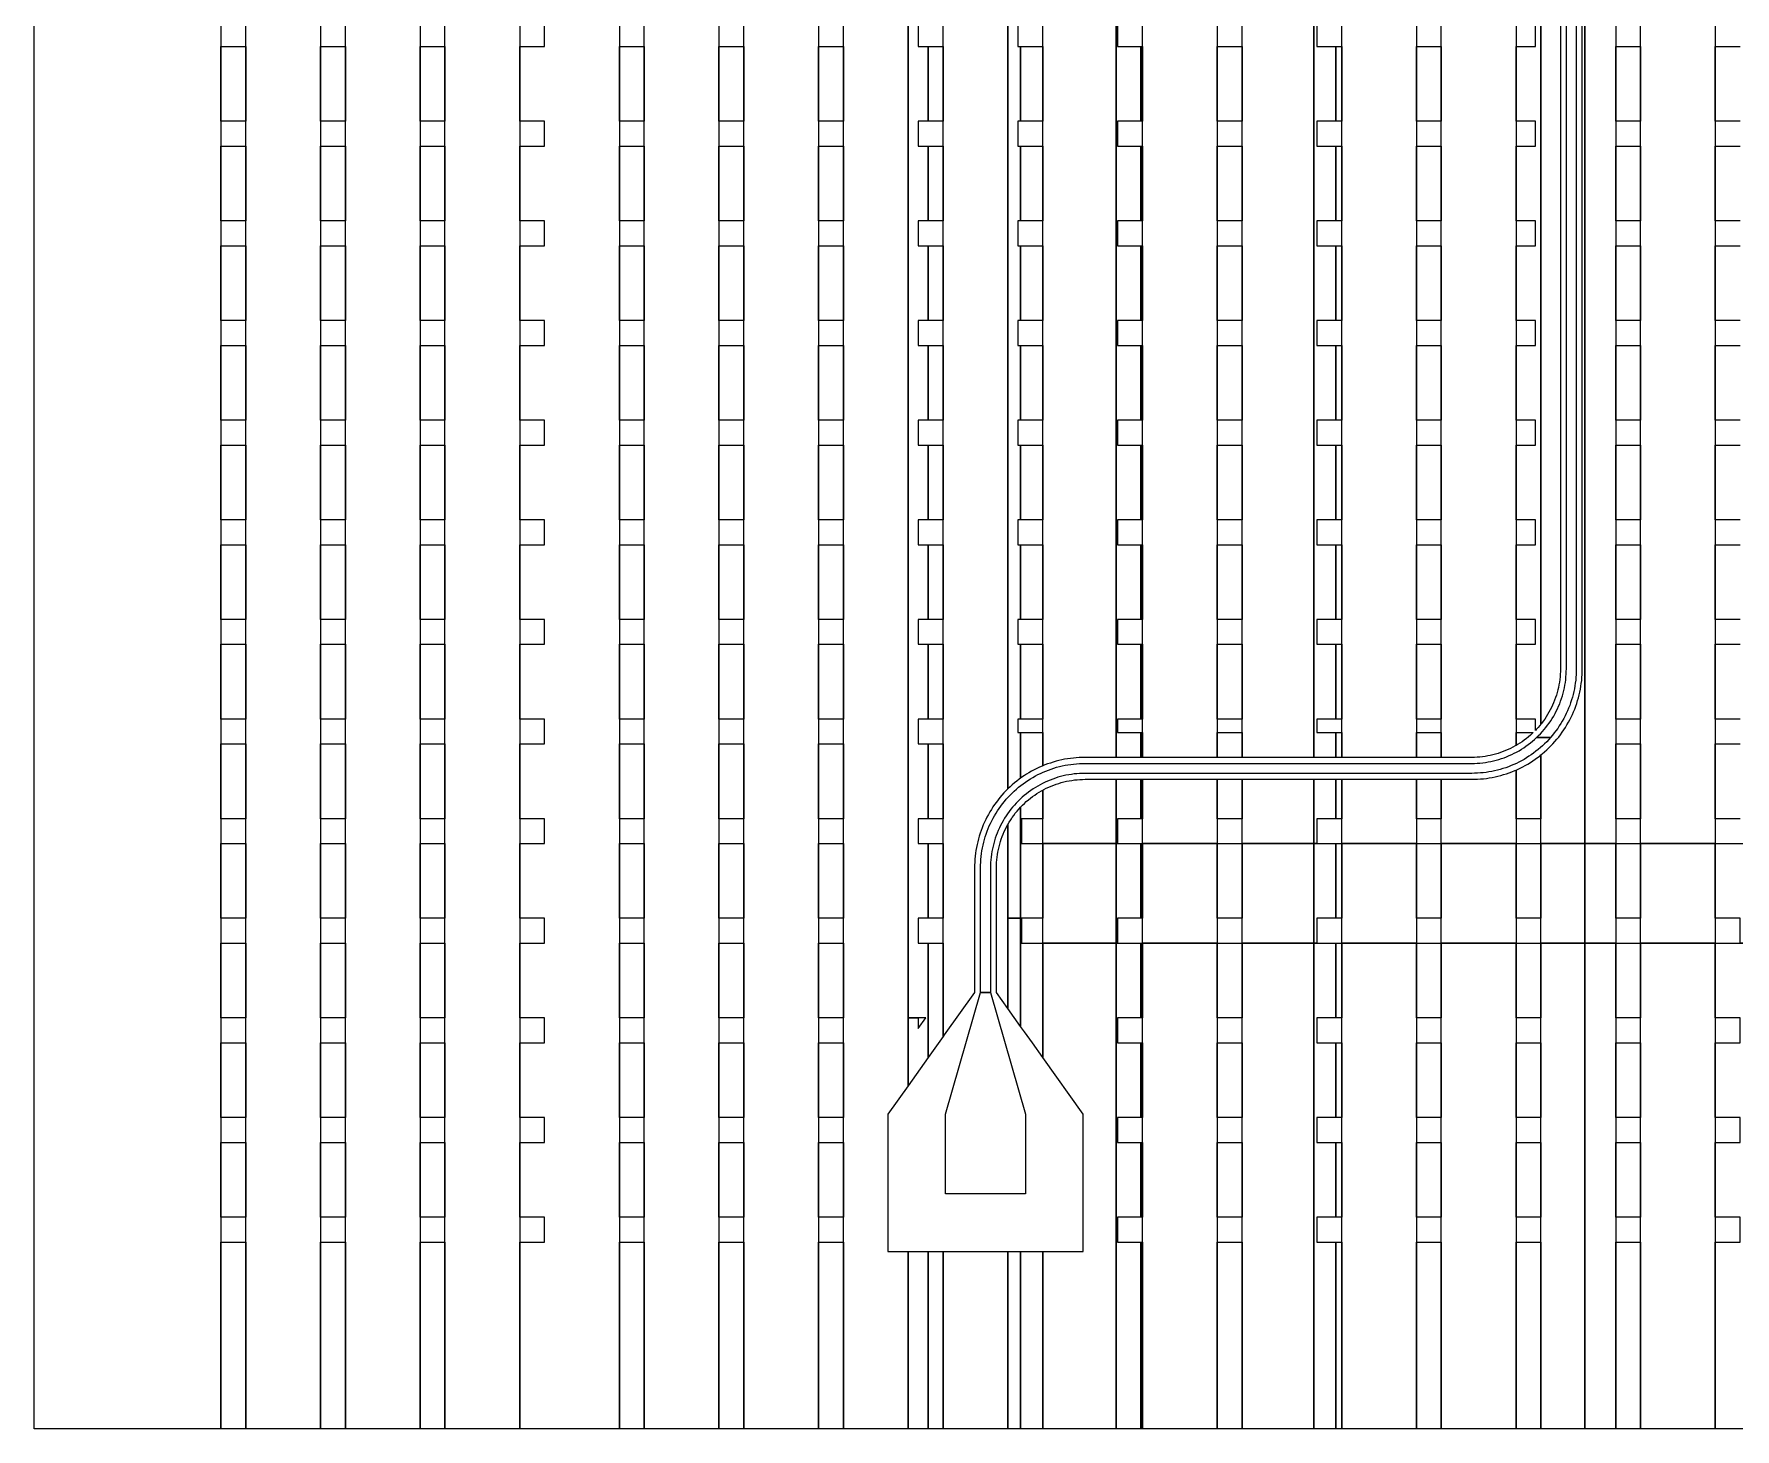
# Model space of a CAD drawing. Extents: x -4500 to 4500, y -3250 to 3250.
# Drawn here: x -4500 to -2793, y -3250 to -1850 of the extents above; entities that cross this region are included whole.
import ezdxf

# ---------------------------------------------------------------- set-up
doc = ezdxf.new("R2010")
doc.units = 0
for name, color, linetype in [('L1D10', 1, 'CONTINUOUS'), ('L1D100', 4, 'CONTINUOUS'), ('L1D11', 2, 'CONTINUOUS')]:
    doc.layers.add(name, color=color, linetype=linetype)

# ---------------------------------------------------------------- blocks, each defined once
blk = doc.blocks.new('TOP_main_1_Cheese_100')
at = {"layer": 'L1D100'}
for points in [[(-4500, -3250), (-4500, 3250), (-4312.5, 3250), (-4312.5, -3250)], [(-4287.5, -3250), (-4287.5, 2934), (-4212.5, 2934), (-4212.5, 98), (-4270, 98), (-4270, -98), (-4212.5, -98), (-4212.5, -3250)], [(-3087.5, -2576), (-3087.5, 253), (-3012.5, 253), (-3012.5, -2564.07), (-3013.273, -2564.522), (-3015.634, -2565.807), (-3018.033, -2567.02), (-3020.467, -2568.16), (-3022.935, -2569.226), (-3025.434, -2570.217), (-3027.961, -2571.132), (-3030.515, -2571.971), (-3033.093, -2572.731), (-3035.693, -2573.414), (-3038.313, -2574.018), (-3040.949, -2574.542), (-3043.6, -2574.987), (-3046.263, -2575.351), (-3048.937, -2575.635), (-3051.617, -2575.838), (-3054.302, -2575.959), (-3056.99, -2576)], [(-2887.5, -2662.5), (-2887.5, 7.603), (-2886.039, 8.132), (-2883.485, 8.971), (-2880.907, 9.731), (-2878.307, 10.414), (-2875.687, 11.018), (-2873.051, 11.542), (-2870.4, 11.987), (-2867.737, 12.351), (-2865.063, 12.635), (-2862.383, 12.838), (-2859.698, 12.959), (-2857.01, 13), (-2812.5, 13), (-2812.5, -2662.5)], [(-4087.5, -3250), (-4087.5, -59.135), (-4020, -11), (-4012.5, -11), (-4012.5, -3250)], [(-3887.5, -3250), (-3887.5, -11), (-3812.5, -11), (-3812.5, -3250)], [(-3787.5, -3250), (-3787.5, -11), (-3724.99, -11), (-3722.035, -10.961), (-3719.083, -10.843), (-3716.135, -10.646), (-3713.192, -10.371), (-3712.5, -10.288), (-3712.5, -3250)], [(-4187.5, -3250), (-4187.5, -98), (-4142, -98), (-4112.5, -76.963), (-4112.5, -3250)], [(-4312.5, -1937.5), (-4312.5, -1862.5), (-4287.5, -1862.5), (-4287.5, -1937.5)], [(-4212.5, -1937.5), (-4212.5, -1862.5), (-4187.5, -1862.5), (-4187.5, -1937.5)], [(-4112.5, -1937.5), (-4112.5, -1862.5), (-4087.5, -1862.5), (-4087.5, -1937.5)], [(-3912.5, -1937.5), (-3912.5, -1862.5), (-3887.5, -1862.5), (-3887.5, -1937.5)], [(-3812.5, -1937.5), (-3812.5, -1862.5), (-3787.5, -1862.5), (-3787.5, -1937.5)], [(-3712.5, -1937.5), (-3712.5, -1862.5), (-3687.5, -1862.5), (-3687.5, -1937.5)], [(-3602.44, -1937.5), (-3602.44, -1862.5), (-3587.5, -1862.5), (-3587.5, -1937.5)], [(-3509.807, -1937.5), (-3509.807, -1862.5), (-3487.5, -1862.5), (-3487.5, -1937.5)], [(-3389, -1937.5), (-3389, -1862.5), (-3387.5, -1862.5), (-3387.5, -1937.5)], [(-3312.5, -1937.5), (-3312.5, -1862.5), (-3287.5, -1862.5), (-3287.5, -1937.5)], [(-3193.372, -1937.5), (-3193.372, -1862.5), (-3187.5, -1862.5), (-3187.5, -1937.5)], [(-3112.5, -1937.5), (-3112.5, -1862.5), (-3087.5, -1862.5), (-3087.5, -1937.5)], [(-2912.5, -1937.5), (-2912.5, -1862.5), (-2887.5, -1862.5), (-2887.5, -1937.5)], [(-4312.5, -2037.5), (-4312.5, -1962.5), (-4287.5, -1962.5), (-4287.5, -2037.5)], [(-4212.5, -2037.5), (-4212.5, -1962.5), (-4187.5, -1962.5), (-4187.5, -2037.5)], [(-4112.5, -2037.5), (-4112.5, -1962.5), (-4087.5, -1962.5), (-4087.5, -2037.5)], [(-3912.5, -2037.5), (-3912.5, -1962.5), (-3887.5, -1962.5), (-3887.5, -2037.5)], [(-3812.5, -2037.5), (-3812.5, -1962.5), (-3787.5, -1962.5), (-3787.5, -2037.5)], [(-3712.5, -2037.5), (-3712.5, -1962.5), (-3687.5, -1962.5), (-3687.5, -2037.5)], [(-3602.44, -2037.5), (-3602.44, -1962.5), (-3587.5, -1962.5), (-3587.5, -2037.5)], [(-3509.807, -2037.5), (-3509.807, -1962.5), (-3487.5, -1962.5), (-3487.5, -2037.5)], [(-3389, -2037.5), (-3389, -1962.5), (-3387.5, -1962.5), (-3387.5, -2037.5)], [(-3312.5, -2037.5), (-3312.5, -1962.5), (-3287.5, -1962.5), (-3287.5, -2037.5)], [(-3193.372, -2037.5), (-3193.372, -1962.5), (-3187.5, -1962.5), (-3187.5, -2037.5)], [(-3112.5, -2037.5), (-3112.5, -1962.5), (-3087.5, -1962.5), (-3087.5, -2037.5)], [(-2912.5, -2037.5), (-2912.5, -1962.5), (-2887.5, -1962.5), (-2887.5, -2037.5)], [(-4312.5, -2137.5), (-4312.5, -2062.5), (-4287.5, -2062.5), (-4287.5, -2137.5)], [(-4212.5, -2137.5), (-4212.5, -2062.5), (-4187.5, -2062.5), (-4187.5, -2137.5)], [(-4112.5, -2137.5), (-4112.5, -2062.5), (-4087.5, -2062.5), (-4087.5, -2137.5)], [(-3912.5, -2137.5), (-3912.5, -2062.5), (-3887.5, -2062.5), (-3887.5, -2137.5)], [(-3812.5, -2137.5), (-3812.5, -2062.5), (-3787.5, -2062.5), (-3787.5, -2137.5)], [(-3712.5, -2137.5), (-3712.5, -2062.5), (-3687.5, -2062.5), (-3687.5, -2137.5)], [(-3602.44, -2137.5), (-3602.44, -2062.5), (-3587.5, -2062.5), (-3587.5, -2137.5)], [(-3509.807, -2137.5), (-3509.807, -2062.5), (-3487.5, -2062.5), (-3487.5, -2137.5)], [(-3389, -2137.5), (-3389, -2062.5), (-3387.5, -2062.5), (-3387.5, -2137.5)], [(-3312.5, -2137.5), (-3312.5, -2062.5), (-3287.5, -2062.5), (-3287.5, -2137.5)], [(-3193.372, -2137.5), (-3193.372, -2062.5), (-3187.5, -2062.5), (-3187.5, -2137.5)], [(-3112.5, -2137.5), (-3112.5, -2062.5), (-3087.5, -2062.5), (-3087.5, -2137.5)], [(-2912.5, -2137.5), (-2912.5, -2062.5), (-2887.5, -2062.5), (-2887.5, -2137.5)], [(-4312.5, -2237.5), (-4312.5, -2162.5), (-4287.5, -2162.5), (-4287.5, -2237.5)], [(-4212.5, -2237.5), (-4212.5, -2162.5), (-4187.5, -2162.5), (-4187.5, -2237.5)], [(-4112.5, -2237.5), (-4112.5, -2162.5), (-4087.5, -2162.5), (-4087.5, -2237.5)], [(-3912.5, -2237.5), (-3912.5, -2162.5), (-3887.5, -2162.5), (-3887.5, -2237.5)], [(-3812.5, -2237.5), (-3812.5, -2162.5), (-3787.5, -2162.5), (-3787.5, -2237.5)], [(-3712.5, -2237.5), (-3712.5, -2162.5), (-3687.5, -2162.5), (-3687.5, -2237.5)], [(-3602.44, -2237.5), (-3602.44, -2162.5), (-3587.5, -2162.5), (-3587.5, -2237.5)], [(-3509.807, -2237.5), (-3509.807, -2162.5), (-3487.5, -2162.5), (-3487.5, -2237.5)], [(-3389, -2237.5), (-3389, -2162.5), (-3387.5, -2162.5), (-3387.5, -2237.5)], [(-3312.5, -2237.5), (-3312.5, -2162.5), (-3287.5, -2162.5), (-3287.5, -2237.5)], [(-3193.372, -2237.5), (-3193.372, -2162.5), (-3187.5, -2162.5), (-3187.5, -2237.5)], [(-3112.5, -2237.5), (-3112.5, -2162.5), (-3087.5, -2162.5), (-3087.5, -2237.5)], [(-2912.5, -2237.5), (-2912.5, -2162.5), (-2887.5, -2162.5), (-2887.5, -2237.5)], [(-4312.5, -2337.5), (-4312.5, -2262.5), (-4287.5, -2262.5), (-4287.5, -2337.5)], [(-4212.5, -2337.5), (-4212.5, -2262.5), (-4187.5, -2262.5), (-4187.5, -2337.5)], [(-4112.5, -2337.5), (-4112.5, -2262.5), (-4087.5, -2262.5), (-4087.5, -2337.5)], [(-3912.5, -2337.5), (-3912.5, -2262.5), (-3887.5, -2262.5), (-3887.5, -2337.5)], [(-3812.5, -2337.5), (-3812.5, -2262.5), (-3787.5, -2262.5), (-3787.5, -2337.5)], [(-3712.5, -2337.5), (-3712.5, -2262.5), (-3687.5, -2262.5), (-3687.5, -2337.5)], [(-3602.44, -2337.5), (-3602.44, -2262.5), (-3587.5, -2262.5), (-3587.5, -2337.5)], [(-3509.807, -2337.5), (-3509.807, -2262.5), (-3487.5, -2262.5), (-3487.5, -2337.5)], [(-3389, -2337.5), (-3389, -2262.5), (-3387.5, -2262.5), (-3387.5, -2337.5)], [(-3312.5, -2337.5), (-3312.5, -2262.5), (-3287.5, -2262.5), (-3287.5, -2337.5)], [(-3193.372, -2337.5), (-3193.372, -2262.5), (-3187.5, -2262.5), (-3187.5, -2337.5)], [(-3112.5, -2337.5), (-3112.5, -2262.5), (-3087.5, -2262.5), (-3087.5, -2337.5)], [(-2912.5, -2337.5), (-2912.5, -2262.5), (-2887.5, -2262.5), (-2887.5, -2337.5)], [(-4312.5, -2437.5), (-4312.5, -2362.5), (-4287.5, -2362.5), (-4287.5, -2437.5)], [(-4212.5, -2437.5), (-4212.5, -2362.5), (-4187.5, -2362.5), (-4187.5, -2437.5)], [(-4112.5, -2437.5), (-4112.5, -2362.5), (-4087.5, -2362.5), (-4087.5, -2437.5)], [(-3912.5, -2437.5), (-3912.5, -2362.5), (-3887.5, -2362.5), (-3887.5, -2437.5)], [(-3812.5, -2437.5), (-3812.5, -2362.5), (-3787.5, -2362.5), (-3787.5, -2437.5)], [(-3712.5, -2437.5), (-3712.5, -2362.5), (-3687.5, -2362.5), (-3687.5, -2437.5)], [(-3602.44, -2437.5), (-3602.44, -2362.5), (-3587.5, -2362.5), (-3587.5, -2437.5)], [(-3509.807, -2437.5), (-3509.807, -2362.5), (-3487.5, -2362.5), (-3487.5, -2437.5)], [(-3389, -2437.5), (-3389, -2362.5), (-3387.5, -2362.5), (-3387.5, -2437.5)], [(-3312.5, -2437.5), (-3312.5, -2362.5), (-3287.5, -2362.5), (-3287.5, -2437.5)], [(-3193.372, -2437.5), (-3193.372, -2362.5), (-3187.5, -2362.5), (-3187.5, -2437.5)], [(-3112.5, -2437.5), (-3112.5, -2362.5), (-3087.5, -2362.5), (-3087.5, -2437.5)], [(-2912.5, -2437.5), (-2912.5, -2362.5), (-2887.5, -2362.5), (-2887.5, -2437.5)], [(-4312.5, -2537.5), (-4312.5, -2462.5), (-4287.5, -2462.5), (-4287.5, -2537.5)], [(-4212.5, -2537.5), (-4212.5, -2462.5), (-4187.5, -2462.5), (-4187.5, -2537.5)], [(-4112.5, -2537.5), (-4112.5, -2462.5), (-4087.5, -2462.5), (-4087.5, -2537.5)], [(-3912.5, -2537.5), (-3912.5, -2462.5), (-3887.5, -2462.5), (-3887.5, -2537.5)], [(-3812.5, -2537.5), (-3812.5, -2462.5), (-3787.5, -2462.5), (-3787.5, -2537.5)], [(-3712.5, -2537.5), (-3712.5, -2462.5), (-3687.5, -2462.5), (-3687.5, -2537.5)], [(-3602.44, -2537.5), (-3602.44, -2462.5), (-3587.5, -2462.5), (-3587.5, -2537.5)], [(-3509.807, -2537.5), (-3509.807, -2462.5), (-3487.5, -2462.5), (-3487.5, -2537.5)], [(-3389, -2537.5), (-3389, -2462.5), (-3387.5, -2462.5), (-3387.5, -2537.5)], [(-3312.5, -2537.5), (-3312.5, -2462.5), (-3287.5, -2462.5), (-3287.5, -2537.5)], [(-3193.372, -2537.5), (-3193.372, -2462.5), (-3187.5, -2462.5), (-3187.5, -2537.5)], [(-3112.5, -2537.5), (-3112.5, -2462.5), (-3087.5, -2462.5), (-3087.5, -2537.5)], [(-2912.5, -2537.5), (-2912.5, -2462.5), (-2887.5, -2462.5), (-2887.5, -2537.5)], [(-3509.807, -2596.89), (-3509.807, -2551), (-3487.5, -2551), (-3487.5, -2584.463), (-3488.166, -2584.734), (-3490.872, -2585.919), (-3493.547, -2587.175), (-3496.187, -2588.503), (-3498.79, -2589.9), (-3501.356, -2591.366), (-3503.881, -2592.9), (-3506.006, -2594.269), (-3506.365, -2594.5), (-3508.806, -2596.167)], [(-3389, -2576), (-3389, -2551), (-3387.5, -2551), (-3387.5, -2576)], [(-3312.5, -2576), (-3312.5, -2551), (-3287.5, -2551), (-3287.5, -2576)], [(-3193.372, -2576), (-3193.372, -2551), (-3187.5, -2551), (-3187.5, -2576)], [(-3112.5, -2576), (-3112.5, -2551), (-3087.5, -2551), (-3087.5, -2576)], [(-3012.5, -2564.07), (-3012.5, -2551), (-2995.162, -2551), (-2995.994, -2551.807), (-2997.979, -2553.62), (-3000.017, -2555.372), (-3000.237, -2555.549), (-3002.108, -2557.061), (-3004.249, -2558.687), (-3006.438, -2560.247), (-3008.673, -2561.741), (-3010.952, -2563.166)], [(-4312.5, -2637.5), (-4312.5, -2562.5), (-4287.5, -2562.5), (-4287.5, -2637.5)], [(-4212.5, -2637.5), (-4212.5, -2562.5), (-4187.5, -2562.5), (-4187.5, -2637.5)], [(-4112.5, -2637.5), (-4112.5, -2562.5), (-4087.5, -2562.5), (-4087.5, -2637.5)], [(-3912.5, -2637.5), (-3912.5, -2562.5), (-3887.5, -2562.5), (-3887.5, -2637.5)], [(-3812.5, -2637.5), (-3812.5, -2562.5), (-3787.5, -2562.5), (-3787.5, -2637.5)], [(-3712.5, -2637.5), (-3712.5, -2562.5), (-3687.5, -2562.5), (-3687.5, -2637.5)], [(-3602.44, -2637.5), (-3602.44, -2562.5), (-3587.5, -2562.5), (-3587.5, -2637.5)], [(-3012.5, -2637.5), (-3012.5, -2588.682), (-3011.128, -2588.081), (-3008.453, -2586.825), (-3005.813, -2585.497), (-3003.21, -2584.1), (-3000.644, -2582.634), (-2998.119, -2581.1), (-2995.635, -2579.5), (-2993.194, -2577.833), (-2990.799, -2576.103), (-2988.451, -2574.309), (-2987.5, -2573.542), (-2987.5, -2637.5)], [(-2912.5, -2637.5), (-2912.5, -2562.5), (-2887.5, -2562.5), (-2887.5, -2637.5)], [(-3087.5, -2662.5), (-3087.5, -2598), (-3056.99, -2598), (-3054.035, -2597.961), (-3051.083, -2597.843), (-3048.135, -2597.646), (-3045.192, -2597.371), (-3042.259, -2597.018), (-3039.336, -2596.587), (-3036.425, -2596.078), (-3033.529, -2595.492), (-3030.649, -2594.829), (-3027.788, -2594.09), (-3024.948, -2593.274), (-3022.131, -2592.384), (-3019.338, -2591.418), (-3016.572, -2590.379), (-3013.834, -2589.266), (-3012.5, -2588.682), (-3012.5, -2662.5)], [(-3509.807, -2637.5), (-3509.807, -2625.994), (-3507.935, -2624.065), (-3506.006, -2622.193), (-3504.021, -2620.38), (-3501.983, -2618.628), (-3499.892, -2616.939), (-3497.751, -2615.313), (-3495.562, -2613.753), (-3493.327, -2612.259), (-3491.048, -2610.834), (-3488.727, -2609.478), (-3487.5, -2608.811), (-3487.5, -2637.5)], [(-3487.5, -2662.5), (-3487.5, -2608.811), (-3486.366, -2608.193), (-3483.967, -2606.98), (-3481.533, -2605.84), (-3479.065, -2604.774), (-3476.566, -2603.783), (-3474.039, -2602.868), (-3471.485, -2602.029), (-3468.907, -2601.269), (-3466.307, -2600.586), (-3463.687, -2599.982), (-3461.051, -2599.458), (-3458.4, -2599.013), (-3455.737, -2598.649), (-3453.063, -2598.365), (-3450.383, -2598.162), (-3447.698, -2598.041), (-3445.01, -2598), (-3414, -2598), (-3414, -2662.5)], [(-3414, -2662.5), (-3414, -2598), (-3389, -2598), (-3389, -2637.5), (-3412.5, -2637.5), (-3412.5, -2662.5)], [(-3389, -2637.5), (-3389, -2598), (-3387.5, -2598), (-3387.5, -2637.5)], [(-3387.5, -2662.5), (-3387.5, -2598), (-3312.5, -2598), (-3312.5, -2662.5)], [(-3312.5, -2637.5), (-3312.5, -2598), (-3287.5, -2598), (-3287.5, -2637.5)], [(-3287.5, -2662.5), (-3287.5, -2598), (-3215.413, -2598), (-3215.413, -2662.5)], [(-3215.413, -2662.5), (-3215.413, -2598), (-3193.372, -2598), (-3193.372, -2637.5), (-3212.5, -2637.5), (-3212.5, -2662.5)], [(-3193.372, -2637.5), (-3193.372, -2598), (-3187.5, -2598), (-3187.5, -2637.5)], [(-3187.5, -2662.5), (-3187.5, -2598), (-3112.5, -2598), (-3112.5, -2662.5)], [(-3112.5, -2637.5), (-3112.5, -2598), (-3087.5, -2598), (-3087.5, -2637.5)], [(-3522.522, -2737.5), (-3522.522, -2643.273), (-3521.166, -2640.952), (-3519.741, -2638.673), (-3518.957, -2637.5), (-3518.247, -2636.438), (-3516.687, -2634.249), (-3515.061, -2632.108), (-3513.372, -2630.017), (-3511.62, -2627.979), (-3509.807, -2625.994), (-3509.807, -2737.5)], [(-3522.522, -2828.096), (-3534, -2812), (-3534, -2686.99), (-3533.959, -2684.302), (-3533.838, -2681.617), (-3533.635, -2678.937), (-3533.351, -2676.263), (-3532.987, -2673.6), (-3532.542, -2670.949), (-3532.018, -2668.313), (-3531.414, -2665.693), (-3530.731, -2663.093), (-3529.971, -2660.515), (-3529.132, -2657.961), (-3528.217, -2655.434), (-3527.226, -2652.935), (-3526.16, -2650.467), (-3525.02, -2648.033), (-3523.807, -2645.634), (-3522.522, -2643.273)], [(-3509.807, -2737.5), (-3509.807, -2637.5), (-3509, -2637.5), (-3509, -2662.5), (-3487.5, -2662.5), (-3487.5, -2737.5)], [(-4312.5, -2737.5), (-4312.5, -2662.5), (-4287.5, -2662.5), (-4287.5, -2737.5)], [(-4212.5, -2737.5), (-4212.5, -2662.5), (-4187.5, -2662.5), (-4187.5, -2737.5)], [(-4112.5, -2737.5), (-4112.5, -2662.5), (-4087.5, -2662.5), (-4087.5, -2737.5)], [(-3912.5, -2737.5), (-3912.5, -2662.5), (-3887.5, -2662.5), (-3887.5, -2737.5)], [(-3812.5, -2737.5), (-3812.5, -2662.5), (-3787.5, -2662.5), (-3787.5, -2737.5)], [(-3712.5, -2737.5), (-3712.5, -2662.5), (-3687.5, -2662.5), (-3687.5, -2737.5)], [(-3602.44, -2737.5), (-3602.44, -2662.5), (-3587.5, -2662.5), (-3587.5, -2737.5)], [(-3487.5, -2762.5), (-3487.5, -2662.5), (-3414, -2662.5), (-3414, -2762.5)], [(-3414, -2762.5), (-3414, -2662.5), (-3389, -2662.5), (-3389, -2737.5), (-3412.5, -2737.5), (-3412.5, -2762.5)], [(-3389, -2737.5), (-3389, -2662.5), (-3387.5, -2662.5), (-3387.5, -2737.5)], [(-3387.5, -2762.5), (-3387.5, -2662.5), (-3312.5, -2662.5), (-3312.5, -2762.5)], [(-3312.5, -2737.5), (-3312.5, -2662.5), (-3287.5, -2662.5), (-3287.5, -2737.5)], [(-3287.5, -2762.5), (-3287.5, -2662.5), (-3215.413, -2662.5), (-3215.413, -2762.5)], [(-3215.413, -2762.5), (-3215.413, -2662.5), (-3193.372, -2662.5), (-3193.372, -2737.5), (-3212.5, -2737.5), (-3212.5, -2762.5)], [(-3193.372, -2737.5), (-3193.372, -2662.5), (-3187.5, -2662.5), (-3187.5, -2737.5)], [(-3187.5, -2762.5), (-3187.5, -2662.5), (-3112.5, -2662.5), (-3112.5, -2762.5)], [(-3112.5, -2737.5), (-3112.5, -2662.5), (-3087.5, -2662.5), (-3087.5, -2737.5)], [(-3087.5, -2762.5), (-3087.5, -2662.5), (-3012.5, -2662.5), (-3012.5, -2762.5)], [(-3012.5, -2737.5), (-3012.5, -2662.5), (-2987.5, -2662.5), (-2987.5, -2737.5)], [(-2987.5, -2762.5), (-2987.5, -2662.5), (-2943.414, -2662.5), (-2943.414, -2762.5)], [(-2943.414, -2762.5), (-2943.414, -2662.5), (-2912.5, -2662.5), (-2912.5, -2762.5)], [(-2912.5, -2737.5), (-2912.5, -2662.5), (-2887.5, -2662.5), (-2887.5, -2737.5)], [(-2887.5, -2762.5), (-2887.5, -2662.5), (-2812.5, -2662.5), (-2812.5, -2762.5)], [(-2787.5, -2762.5), (-2787.5, -2737.5), (-2812.5, -2737.5), (-2812.5, -2662.5), (-2773, -2662.5), (-2773, -2762.5)], [(-3509.807, -2845.925), (-3522.522, -2828.096), (-3522.522, -2737.5), (-3509.807, -2737.5)], [(-3487.5, -2877.207), (-3497.988, -2862.5), (-3506.006, -2851.256), (-3509.807, -2845.925), (-3509.807, -2737.5), (-3509, -2737.5), (-3509, -2762.5), (-3487.5, -2762.5)], [(-4312.5, -2837.5), (-4312.5, -2762.5), (-4287.5, -2762.5), (-4287.5, -2837.5)], [(-4212.5, -2837.5), (-4212.5, -2762.5), (-4187.5, -2762.5), (-4187.5, -2837.5)], [(-4112.5, -2837.5), (-4112.5, -2762.5), (-4087.5, -2762.5), (-4087.5, -2837.5)], [(-3912.5, -2837.5), (-3912.5, -2762.5), (-3887.5, -2762.5), (-3887.5, -2837.5)], [(-3812.5, -2837.5), (-3812.5, -2762.5), (-3787.5, -2762.5), (-3787.5, -2837.5)], [(-3712.5, -2837.5), (-3712.5, -2762.5), (-3687.5, -2762.5), (-3687.5, -2837.5)], [(-3602.44, -2877.123), (-3602.44, -2762.5), (-3587.5, -2762.5), (-3587.5, -2856.172)], [(-3487.5, -3250), (-3487.5, -3072), (-3447, -3072), (-3447, -2934), (-3487.5, -2877.207), (-3487.5, -2762.5), (-3414, -2762.5), (-3414, -3250)], [(-3414, -3250), (-3414, -2762.5), (-3389, -2762.5), (-3389, -2837.5), (-3412.5, -2837.5), (-3412.5, -2862.5), (-3389, -2862.5), (-3389, -2937.5), (-3412.5, -2937.5), (-3412.5, -2962.5), (-3389, -2962.5), (-3389, -3037.5), (-3412.5, -3037.5), (-3412.5, -3062.5), (-3389, -3062.5), (-3389, -3250)], [(-3389, -2837.5), (-3389, -2762.5), (-3387.5, -2762.5), (-3387.5, -2837.5)], [(-3387.5, -3250), (-3387.5, -2762.5), (-3312.5, -2762.5), (-3312.5, -3250)], [(-3312.5, -2837.5), (-3312.5, -2762.5), (-3287.5, -2762.5), (-3287.5, -2837.5)], [(-3287.5, -3250), (-3287.5, -2762.5), (-3215.413, -2762.5), (-3215.413, -3250)], [(-3215.413, -3250), (-3215.413, -2762.5), (-3193.372, -2762.5), (-3193.372, -2837.5), (-3212.5, -2837.5), (-3212.5, -2862.5), (-3193.372, -2862.5), (-3193.372, -2937.5), (-3212.5, -2937.5), (-3212.5, -2962.5), (-3193.372, -2962.5), (-3193.372, -3037.5), (-3212.5, -3037.5), (-3212.5, -3062.5), (-3193.372, -3062.5), (-3193.372, -3250)], [(-3193.372, -2837.5), (-3193.372, -2762.5), (-3187.5, -2762.5), (-3187.5, -2837.5)], [(-3187.5, -3250), (-3187.5, -2762.5), (-3112.5, -2762.5), (-3112.5, -3250)], [(-3112.5, -2837.5), (-3112.5, -2762.5), (-3087.5, -2762.5), (-3087.5, -2837.5)], [(-3087.5, -3250), (-3087.5, -2762.5), (-3012.5, -2762.5), (-3012.5, -3250)], [(-3012.5, -2837.5), (-3012.5, -2762.5), (-2987.5, -2762.5), (-2987.5, -2837.5)], [(-2987.5, -3250), (-2987.5, -2762.5), (-2943.414, -2762.5), (-2943.414, -3250)], [(-2943.414, -3250), (-2943.414, -2762.5), (-2912.5, -2762.5), (-2912.5, -3250)], [(-2912.5, -2837.5), (-2912.5, -2762.5), (-2887.5, -2762.5), (-2887.5, -2837.5)], [(-2887.5, -3250), (-2887.5, -2762.5), (-2812.5, -2762.5), (-2812.5, -3250)], [(-2812.5, -3250), (-2812.5, -3062.5), (-2787.5, -3062.5), (-2787.5, -3037.5), (-2812.5, -3037.5), (-2812.5, -2962.5), (-2787.5, -2962.5), (-2787.5, -2937.5), (-2812.5, -2937.5), (-2812.5, -2862.5), (-2787.5, -2862.5), (-2787.5, -2837.5), (-2812.5, -2837.5), (-2812.5, -2762.5), (-2773, -2762.5), (-2773, -3250)], [(-4312.5, -2937.5), (-4312.5, -2862.5), (-4287.5, -2862.5), (-4287.5, -2937.5)], [(-4212.5, -2937.5), (-4212.5, -2862.5), (-4187.5, -2862.5), (-4187.5, -2937.5)], [(-4112.5, -2937.5), (-4112.5, -2862.5), (-4087.5, -2862.5), (-4087.5, -2937.5)], [(-3912.5, -2937.5), (-3912.5, -2862.5), (-3887.5, -2862.5), (-3887.5, -2937.5)], [(-3812.5, -2937.5), (-3812.5, -2862.5), (-3787.5, -2862.5), (-3787.5, -2937.5)], [(-3712.5, -2937.5), (-3712.5, -2862.5), (-3687.5, -2862.5), (-3687.5, -2937.5)], [(-3389, -2937.5), (-3389, -2862.5), (-3387.5, -2862.5), (-3387.5, -2937.5)], [(-3312.5, -2937.5), (-3312.5, -2862.5), (-3287.5, -2862.5), (-3287.5, -2937.5)], [(-3193.372, -2937.5), (-3193.372, -2862.5), (-3187.5, -2862.5), (-3187.5, -2937.5)], [(-3112.5, -2937.5), (-3112.5, -2862.5), (-3087.5, -2862.5), (-3087.5, -2937.5)], [(-3012.5, -2937.5), (-3012.5, -2862.5), (-2987.5, -2862.5), (-2987.5, -2937.5)], [(-2912.5, -2937.5), (-2912.5, -2862.5), (-2887.5, -2862.5), (-2887.5, -2937.5)], [(-4312.5, -3037.5), (-4312.5, -2962.5), (-4287.5, -2962.5), (-4287.5, -3037.5)], [(-4212.5, -3037.5), (-4212.5, -2962.5), (-4187.5, -2962.5), (-4187.5, -3037.5)], [(-4112.5, -3037.5), (-4112.5, -2962.5), (-4087.5, -2962.5), (-4087.5, -3037.5)], [(-3912.5, -3037.5), (-3912.5, -2962.5), (-3887.5, -2962.5), (-3887.5, -3037.5)], [(-3812.5, -3037.5), (-3812.5, -2962.5), (-3787.5, -2962.5), (-3787.5, -3037.5)], [(-3712.5, -3037.5), (-3712.5, -2962.5), (-3687.5, -2962.5), (-3687.5, -3037.5)], [(-3389, -3037.5), (-3389, -2962.5), (-3387.5, -2962.5), (-3387.5, -3037.5)], [(-3312.5, -3037.5), (-3312.5, -2962.5), (-3287.5, -2962.5), (-3287.5, -3037.5)], [(-3193.372, -3037.5), (-3193.372, -2962.5), (-3187.5, -2962.5), (-3187.5, -3037.5)], [(-3112.5, -3037.5), (-3112.5, -2962.5), (-3087.5, -2962.5), (-3087.5, -3037.5)], [(-3012.5, -3037.5), (-3012.5, -2962.5), (-2987.5, -2962.5), (-2987.5, -3037.5)], [(-2912.5, -3037.5), (-2912.5, -2962.5), (-2887.5, -2962.5), (-2887.5, -3037.5)], [(-4312.5, -3250), (-4312.5, -3062.5), (-4287.5, -3062.5), (-4287.5, -3250)], [(-4212.5, -3250), (-4212.5, -3062.5), (-4187.5, -3062.5), (-4187.5, -3250)], [(-4112.5, -3250), (-4112.5, -3062.5), (-4087.5, -3062.5), (-4087.5, -3250)], [(-3912.5, -3250), (-3912.5, -3062.5), (-3887.5, -3062.5), (-3887.5, -3250)], [(-3812.5, -3250), (-3812.5, -3062.5), (-3787.5, -3062.5), (-3787.5, -3250)], [(-3712.5, -3250), (-3712.5, -3062.5), (-3687.5, -3062.5), (-3687.5, -3250)], [(-3622.734, -3250), (-3622.734, -3072), (-3602.44, -3072), (-3602.44, -3250)], [(-3602.44, -3250), (-3602.44, -3072), (-3587.5, -3072), (-3587.5, -3250)], [(-3587.5, -3250), (-3587.5, -3072), (-3522.522, -3072), (-3522.522, -3250)], [(-3522.522, -3250), (-3522.522, -3072), (-3509.807, -3072), (-3509.807, -3250)], [(-3509.807, -3250), (-3509.807, -3072), (-3487.5, -3072), (-3487.5, -3250)], [(-3389, -3250), (-3389, -3062.5), (-3387.5, -3062.5), (-3387.5, -3250)], [(-3312.5, -3250), (-3312.5, -3062.5), (-3287.5, -3062.5), (-3287.5, -3250)], [(-3193.372, -3250), (-3193.372, -3062.5), (-3187.5, -3062.5), (-3187.5, -3250)], [(-3112.5, -3250), (-3112.5, -3062.5), (-3087.5, -3062.5), (-3087.5, -3250)], [(-3012.5, -3250), (-3012.5, -3062.5), (-2987.5, -3062.5), (-2987.5, -3250)], [(-2912.5, -3250), (-2912.5, -3062.5), (-2887.5, -3062.5), (-2887.5, -3250)]]:
    blk.add_lwpolyline(points, close=True, dxfattribs=at)
for points in [[(-3414, -1719.46), (-3414, -2576), (-3445.01, -2576), (-3447.965, -2576.039), (-3450.917, -2576.157), (-3453.865, -2576.354), (-3456.808, -2576.629), (-3459.741, -2576.982), (-3462.664, -2577.413), (-3465.575, -2577.922), (-3468.471, -2578.508), (-3471.351, -2579.171), (-3474.212, -2579.91), (-3477.052, -2580.726), (-3479.869, -2581.616), (-3482.662, -2582.582), (-3485.428, -2583.621), (-3487.5, -2584.463), (-3487.5, 1961.831)], [(-3522.522, 1937.5), (-3522.522, -2607.552), (-3524.53, -2609.56), (-3526.563, -2611.704), (-3528.538, -2613.902), (-3530.454, -2616.151), (-3532.309, -2618.451), (-3534.103, -2620.799), (-3535.833, -2623.194), (-3537.5, -2625.635), (-3539.1, -2628.119), (-3540.634, -2630.644), (-3542.1, -2633.21), (-3543.497, -2635.813), (-3544.825, -2638.453), (-3546.081, -2641.128), (-3547.266, -2643.834), (-3548.379, -2646.572), (-3549.418, -2649.338), (-3550.384, -2652.131), (-3551.274, -2654.948), (-3552.09, -2657.788), (-3552.829, -2660.649), (-3553.492, -2663.529), (-3554.078, -2666.425), (-3554.587, -2669.336), (-3555.018, -2672.259), (-3555.371, -2675.192), (-3555.646, -2678.135), (-3555.843, -2681.083), (-3555.961, -2684.035), (-3556, -2686.99), (-3556, -2812), (-3586.365, -2854.581), (-3587.5, -2856.172), (-3587.5, 1937.5)], [(-3512.5, -1837.5), (-3512.5, -1862.5), (-3509.807, -1862.5), (-3509.807, -1937.5), (-3512.5, -1937.5), (-3512.5, -1962.5), (-3509.807, -1962.5), (-3509.807, -2037.5), (-3512.5, -2037.5), (-3512.5, -2062.5), (-3509.807, -2062.5), (-3509.807, -2137.5), (-3512.5, -2137.5), (-3512.5, -2162.5), (-3509.807, -2162.5), (-3509.807, -2237.5), (-3512.5, -2237.5), (-3512.5, -2262.5), (-3509.807, -2262.5), (-3509.807, -2337.5), (-3512.5, -2337.5), (-3512.5, -2362.5), (-3509.807, -2362.5), (-3509.807, -2437.5), (-3512.5, -2437.5), (-3512.5, -2462.5), (-3509.807, -2462.5), (-3509.807, -2537.5), (-3512.5, -2537.5), (-3512.5, -2551), (-3509.807, -2551), (-3509.807, -2596.89), (-3511.201, -2597.897), (-3513.549, -2599.691), (-3515.849, -2601.546), (-3518.098, -2603.462), (-3520.296, -2605.437), (-3522.44, -2607.47), (-3522.522, -2607.552), (-3522.522, 1937.5)], [(-3612.5, -1837.5), (-3612.5, -1862.5), (-3602.44, -1862.5), (-3602.44, -1937.5), (-3612.5, -1937.5), (-3612.5, -1962.5), (-3602.44, -1962.5), (-3602.44, -2037.5), (-3612.5, -2037.5), (-3612.5, -2062.5), (-3602.44, -2062.5), (-3602.44, -2137.5), (-3612.5, -2137.5), (-3612.5, -2162.5), (-3602.44, -2162.5), (-3602.44, -2237.5), (-3612.5, -2237.5), (-3612.5, -2262.5), (-3602.44, -2262.5), (-3602.44, -2337.5), (-3612.5, -2337.5), (-3612.5, -2362.5), (-3602.44, -2362.5), (-3602.44, -2437.5), (-3612.5, -2437.5), (-3612.5, -2462.5), (-3602.44, -2462.5), (-3602.44, -2537.5), (-3612.5, -2537.5), (-3612.5, -2562.5), (-3602.44, -2562.5), (-3602.44, -2637.5), (-3612.5, -2637.5), (-3612.5, -2662.5), (-3602.44, -2662.5), (-3602.44, -2737.5), (-3612.5, -2737.5), (-3612.5, -2762.5), (-3602.44, -2762.5), (-3602.44, -2877.123), (-3622.734, -2905.58), (-3622.734, -2837.5), (-3612.5, -2837.5), (-3612.5, -2848.171), (-3604.89, -2837.5), (-3622.734, -2837.5), (-3622.734, 56.834)], [(-3112.5, 253), (-3112.5, -2576), (-3187.5, -2576), (-3187.5, 227.358)], [(-2968, -75.99), (-2968, -2487.01), (-2968.041, -2489.698), (-2968.162, -2492.383), (-2968.365, -2495.063), (-2968.649, -2497.737), (-2969.013, -2500.4), (-2969.458, -2503.051), (-2969.982, -2505.687), (-2970.586, -2508.307), (-2971.269, -2510.907), (-2972.029, -2513.485), (-2972.868, -2516.039), (-2973.783, -2518.566), (-2974.774, -2521.065), (-2975.84, -2523.533), (-2976.98, -2525.967), (-2978.193, -2528.366), (-2979.478, -2530.727), (-2980.834, -2533.048), (-2982.259, -2535.327), (-2983.753, -2537.562), (-2985.313, -2539.751), (-2986.939, -2541.892), (-2987.5, -2542.587), (-2987.5, 253)], [(-3212.5, -1837.5), (-3212.5, -1862.5), (-3193.372, -1862.5), (-3193.372, -1937.5), (-3212.5, -1937.5), (-3212.5, -1962.5), (-3193.372, -1962.5), (-3193.372, -2037.5), (-3212.5, -2037.5), (-3212.5, -2062.5), (-3193.372, -2062.5), (-3193.372, -2137.5), (-3212.5, -2137.5), (-3212.5, -2162.5), (-3193.372, -2162.5), (-3193.372, -2237.5), (-3212.5, -2237.5), (-3212.5, -2262.5), (-3193.372, -2262.5), (-3193.372, -2337.5), (-3212.5, -2337.5), (-3212.5, -2362.5), (-3193.372, -2362.5), (-3193.372, -2437.5), (-3212.5, -2437.5), (-3212.5, -2462.5), (-3193.372, -2462.5), (-3193.372, -2537.5), (-3212.5, -2537.5), (-3212.5, -2551), (-3193.372, -2551), (-3193.372, -2576), (-3215.413, -2576), (-3215.413, -1670.789)], [(-3622.734, 56.834), (-3622.734, -2905.58), (-3643, -2934), (-3643, -3072), (-3622.734, -3072), (-3622.734, -3250), (-3687.5, -3250), (-3687.5, -4.474)], [(-2987.5, 60), (-2987.5, -2542.587), (-2988.628, -2543.983), (-2990.38, -2546.021), (-2992.193, -2548.006), (-2993, -2548.838), (-2993, -2537.5), (-3012.5, -2537.5), (-3012.5, -2462.5), (-2993, -2462.5), (-2993, -2437.5), (-3012.5, -2437.5), (-3012.5, -2362.5), (-2993, -2362.5), (-2993, -2337.5), (-3012.5, -2337.5), (-3012.5, -2262.5), (-2993, -2262.5), (-2993, -2237.5), (-3012.5, -2237.5), (-3012.5, -2162.5), (-2993, -2162.5), (-2993, -2137.5), (-3012.5, -2137.5), (-3012.5, -2062.5), (-2993, -2062.5), (-2993, -2037.5), (-3012.5, -2037.5), (-3012.5, -1962.5), (-2993, -1962.5), (-2993, -1937.5), (-3012.5, -1937.5), (-3012.5, -1862.5), (-2993, -1862.5), (-2993, -1837.5)], [(-2787.5, -2637.5), (-2812.5, -2637.5), (-2812.5, -2562.5), (-2787.5, -2562.5)], [(-2787.5, -2537.5), (-2812.5, -2537.5), (-2812.5, -2462.5), (-2787.5, -2462.5)], [(-2787.5, -2437.5), (-2812.5, -2437.5), (-2812.5, -2362.5), (-2787.5, -2362.5)], [(-2787.5, -2337.5), (-2812.5, -2337.5), (-2812.5, -2262.5), (-2787.5, -2262.5)], [(-2787.5, -2237.5), (-2812.5, -2237.5), (-2812.5, -2162.5), (-2787.5, -2162.5)], [(-2787.5, -2137.5), (-2812.5, -2137.5), (-2812.5, -2062.5), (-2787.5, -2062.5)], [(-2787.5, -2037.5), (-2812.5, -2037.5), (-2812.5, -1962.5), (-2787.5, -1962.5)], [(-2787.5, -1937.5), (-2812.5, -1937.5), (-2812.5, -1862.5), (-2787.5, -1862.5)], [(-3912.5, -11), (-3912.5, -3250), (-4012.5, -3250), (-4012.5, -3062.5), (-3987.5, -3062.5), (-3987.5, -3037.5), (-4012.5, -3037.5), (-4012.5, -2962.5), (-3987.5, -2962.5), (-3987.5, -2937.5), (-4012.5, -2937.5), (-4012.5, -2862.5), (-3987.5, -2862.5), (-3987.5, -2837.5), (-4012.5, -2837.5), (-4012.5, -2762.5), (-3987.5, -2762.5), (-3987.5, -2737.5), (-4012.5, -2737.5), (-4012.5, -2662.5), (-3987.5, -2662.5), (-3987.5, -2637.5), (-4012.5, -2637.5), (-4012.5, -2562.5), (-3987.5, -2562.5), (-3987.5, -2537.5), (-4012.5, -2537.5), (-4012.5, -2462.5), (-3987.5, -2462.5), (-3987.5, -2437.5), (-4012.5, -2437.5), (-4012.5, -2362.5), (-3987.5, -2362.5), (-3987.5, -2337.5), (-4012.5, -2337.5), (-4012.5, -2262.5), (-3987.5, -2262.5), (-3987.5, -2237.5), (-4012.5, -2237.5), (-4012.5, -2162.5), (-3987.5, -2162.5), (-3987.5, -2137.5), (-4012.5, -2137.5), (-4012.5, -2062.5), (-3987.5, -2062.5), (-3987.5, -2037.5), (-4012.5, -2037.5), (-4012.5, -1962.5), (-3987.5, -1962.5), (-3987.5, -1937.5), (-4012.5, -1937.5), (-4012.5, -1862.5), (-3987.5, -1862.5), (-3987.5, -1837.5)], [(-2912.5, -6.43), (-2912.5, -2662.5), (-2943.414, -2662.5), (-2943.414, -54.693), (-2942.731, -52.093), (-2941.971, -49.515), (-2941.132, -46.961), (-2940.217, -44.434)], [(-2943.414, -54.693), (-2943.414, -2662.5), (-2987.5, -2662.5), (-2987.5, -2573.542), (-2986.939, -2573.089), (-2986.151, -2572.454), (-2983.902, -2570.538), (-2981.704, -2568.563), (-2979.56, -2566.53), (-2977.47, -2564.44), (-2975.631, -2562.5), (-2975.437, -2562.296), (-2973.462, -2560.098), (-2971.546, -2557.849), (-2969.691, -2555.549), (-2967.897, -2553.201), (-2966.167, -2550.806), (-2964.5, -2548.365), (-2962.9, -2545.881), (-2961.366, -2543.356), (-2959.9, -2540.79), (-2958.503, -2538.187), (-2957.175, -2535.547), (-2955.919, -2532.872), (-2954.734, -2530.166), (-2953.621, -2527.428), (-2952.582, -2524.662), (-2951.616, -2521.869), (-2950.726, -2519.052), (-2949.91, -2516.212), (-2949.171, -2513.351), (-2948.508, -2510.471), (-2947.922, -2507.575), (-2947.413, -2504.664), (-2946.982, -2501.741), (-2946.629, -2498.808), (-2946.354, -2495.865), (-2946.157, -2492.917), (-2946.039, -2489.965), (-2946, -2487.01), (-2946, -75.99)], [(-3215.413, -1670.789), (-3215.413, -2576), (-3287.5, -2576), (-3287.5, -1757.598)], [(-3412.5, -1837.5), (-3412.5, -1862.5), (-3389, -1862.5), (-3389, -1937.5), (-3412.5, -1937.5), (-3412.5, -1962.5), (-3389, -1962.5), (-3389, -2037.5), (-3412.5, -2037.5), (-3412.5, -2062.5), (-3389, -2062.5), (-3389, -2137.5), (-3412.5, -2137.5), (-3412.5, -2162.5), (-3389, -2162.5), (-3389, -2237.5), (-3412.5, -2237.5), (-3412.5, -2262.5), (-3389, -2262.5), (-3389, -2337.5), (-3412.5, -2337.5), (-3412.5, -2362.5), (-3389, -2362.5), (-3389, -2437.5), (-3412.5, -2437.5), (-3412.5, -2462.5), (-3389, -2462.5), (-3389, -2537.5), (-3412.5, -2537.5), (-3412.5, -2551), (-3389, -2551), (-3389, -2576), (-3414, -2576), (-3414, -1719.46)], [(-3312.5, -1763.412), (-3312.5, -2576), (-3387.5, -2576), (-3387.5, -1744.849)]]:
    blk.add_lwpolyline(points, dxfattribs=at)
blk = doc.blocks.new('TOP_main_1')
at = {"layer": 'L1D10'}
blk.add_lwpolyline([(-3585, -3014), (-3585, -2934), (-3550, -2812), (-3550, -2812), (-3550, -2812), (-3540, -2812), (-3540, -2812), (-3505, -2934), (-3505, -3014)], close=True, dxfattribs=at)
at = {"layer": 'L1D11'}
blk.add_lwpolyline([(-2952, -75.99), (-2952, -2487.01), (-2952.04, -2489.903), (-2952.159, -2492.794), (-2952.359, -2495.68), (-2952.637, -2498.56), (-2952.995, -2501.431), (-2953.432, -2504.291), (-2953.947, -2507.138), (-2954.541, -2509.969), (-2955.213, -2512.784), (-2955.961, -2515.578), (-2956.787, -2518.351), (-2957.689, -2521.1), (-2958.666, -2523.823), (-2959.717, -2526.519), (-2960.843, -2529.184), (-2962.042, -2531.817), (-2963.312, -2534.416), (-2964.654, -2536.98), (-2966.066, -2539.505), (-2967.547, -2541.99), (-2969.096, -2544.434), (-2970.712, -2546.834), (-2972.393, -2549.189), (-2974.138, -2551.496), (-2975.946, -2553.755), (-2977.816, -2555.962), (-2977.942, -2556.103), (-2991.804, -2556.103), (-2989.822, -2554.178), (-2987.897, -2552.196), (-2986.03, -2550.159), (-2984.223, -2548.068), (-2982.478, -2545.926), (-2980.796, -2543.734), (-2979.179, -2541.494), (-2977.627, -2539.208), (-2976.142, -2536.878), (-2974.726, -2534.505), (-2973.38, -2532.092), (-2972.104, -2529.641), (-2970.9, -2527.155), (-2969.769, -2524.634), (-2968.711, -2522.081), (-2967.729, -2519.498), (-2966.821, -2516.889), (-2965.991, -2514.253), (-2965.237, -2511.595), (-2964.56, -2508.916), (-2963.962, -2506.219), (-2963.443, -2503.505), (-2963.003, -2500.777), (-2962.642, -2498.038), (-2962.361, -2495.289), (-2962.161, -2492.533), (-2962.04, -2489.773), (-2962, -2487.01), (-2962, -75.99)], dxfattribs=at)
blk.add_lwpolyline([(-3550, -2812), (-3550, -2686.99), (-3549.96, -2684.097), (-3549.841, -2681.206), (-3549.641, -2678.32), (-3549.363, -2675.44), (-3549.005, -2672.569), (-3548.568, -2669.709), (-3548.053, -2666.862), (-3547.459, -2664.031), (-3546.787, -2661.216), (-3546.039, -2658.422), (-3545.213, -2655.649), (-3544.311, -2652.9), (-3543.334, -2650.177), (-3542.283, -2647.481), (-3541.157, -2644.816), (-3539.958, -2642.183), (-3538.688, -2639.584), (-3537.346, -2637.02), (-3535.934, -2634.495), (-3534.453, -2632.01), (-3532.904, -2629.566), (-3531.288, -2627.166), (-3529.607, -2624.811), (-3527.862, -2622.504), (-3526.054, -2620.245), (-3524.184, -2618.038), (-3522.254, -2615.882), (-3520.265, -2613.781), (-3518.219, -2611.735), (-3516.118, -2609.746), (-3513.962, -2607.816), (-3511.755, -2605.946), (-3509.496, -2604.138), (-3507.189, -2602.393), (-3504.834, -2600.712), (-3502.434, -2599.096), (-3499.99, -2597.547), (-3497.505, -2596.066), (-3494.98, -2594.654), (-3492.416, -2593.312), (-3489.817, -2592.042), (-3487.184, -2590.843), (-3484.519, -2589.717), (-3481.823, -2588.666), (-3479.1, -2587.689), (-3476.351, -2586.787), (-3473.578, -2585.961), (-3470.784, -2585.213), (-3467.969, -2584.541), (-3465.138, -2583.947), (-3462.291, -2583.432), (-3459.431, -2582.995), (-3456.56, -2582.637), (-3453.68, -2582.359), (-3450.794, -2582.159), (-3447.903, -2582.04), (-3445.01, -2582), (-3056.99, -2582), (-3054.227, -2581.96), (-3051.467, -2581.839), (-3048.711, -2581.639), (-3045.962, -2581.358), (-3043.223, -2580.997), (-3040.495, -2580.557), (-3037.781, -2580.038), (-3035.084, -2579.44), (-3032.405, -2578.763), (-3029.747, -2578.009), (-3027.111, -2577.179), (-3024.502, -2576.271), (-3021.919, -2575.289), (-3019.366, -2574.231), (-3016.845, -2573.1), (-3014.359, -2571.896), (-3011.908, -2570.62), (-3009.495, -2569.274), (-3007.122, -2567.858), (-3004.792, -2566.373), (-3002.506, -2564.821), (-3000.266, -2563.204), (-2998.074, -2561.522), (-2995.932, -2559.777), (-2993.841, -2557.97), (-2991.804, -2556.103), (-2977.942, -2556.103), (-2979.746, -2558.118), (-2981.735, -2560.219), (-2983.781, -2562.265), (-2985.882, -2564.254), (-2988.038, -2566.184), (-2990.245, -2568.054), (-2992.504, -2569.862), (-2994.811, -2571.607), (-2997.166, -2573.288), (-2999.566, -2574.904), (-3002.01, -2576.453), (-3004.495, -2577.934), (-3007.02, -2579.346), (-3009.584, -2580.688), (-3012.183, -2581.958), (-3014.816, -2583.157), (-3017.481, -2584.283), (-3020.177, -2585.334), (-3022.9, -2586.311), (-3025.649, -2587.213), (-3028.422, -2588.039), (-3031.216, -2588.787), (-3034.031, -2589.459), (-3036.862, -2590.053), (-3039.709, -2590.568), (-3042.569, -2591.005), (-3045.44, -2591.363), (-3048.32, -2591.641), (-3051.206, -2591.841), (-3054.097, -2591.96), (-3056.99, -2592), (-3445.01, -2592), (-3447.773, -2592.04), (-3450.533, -2592.161), (-3453.289, -2592.361), (-3456.038, -2592.642), (-3458.777, -2593.003), (-3461.505, -2593.443), (-3464.219, -2593.962), (-3466.916, -2594.56), (-3469.595, -2595.237), (-3472.253, -2595.991), (-3474.889, -2596.821), (-3477.498, -2597.729), (-3480.081, -2598.711), (-3482.634, -2599.769), (-3485.155, -2600.9), (-3487.641, -2602.104), (-3490.092, -2603.38), (-3492.505, -2604.726), (-3494.878, -2606.142), (-3497.208, -2607.627), (-3499.494, -2609.179), (-3501.734, -2610.796), (-3503.926, -2612.478), (-3506.068, -2614.223), (-3508.159, -2616.03), (-3510.196, -2617.897), (-3512.178, -2619.822), (-3514.103, -2621.804), (-3515.97, -2623.841), (-3517.777, -2625.932), (-3519.522, -2628.074), (-3521.204, -2630.266), (-3522.821, -2632.506), (-3524.373, -2634.792), (-3525.858, -2637.122), (-3527.274, -2639.495), (-3528.62, -2641.908), (-3529.896, -2644.359), (-3531.1, -2646.845), (-3532.231, -2649.366), (-3533.289, -2651.919), (-3534.271, -2654.502), (-3535.179, -2657.111), (-3536.009, -2659.747), (-3536.763, -2662.405), (-3537.44, -2665.084), (-3538.038, -2667.781), (-3538.557, -2670.495), (-3538.997, -2673.223), (-3539.358, -2675.962), (-3539.639, -2678.711), (-3539.839, -2681.467), (-3539.96, -2684.227), (-3540, -2686.99), (-3540, -2812)], close=True, dxfattribs=at)
blk.add_blockref('TOP_main_1_Cheese_100', (0, 0))
blk = doc.blocks.new('TOP_main')
blk.add_blockref('TOP_main_1', (0, 0))

msp = doc.modelspace()

# ---------------------------------------------------------------- block references
msp.add_blockref('TOP_main', (0, 0))

doc.saveas('drawing.dxf')
